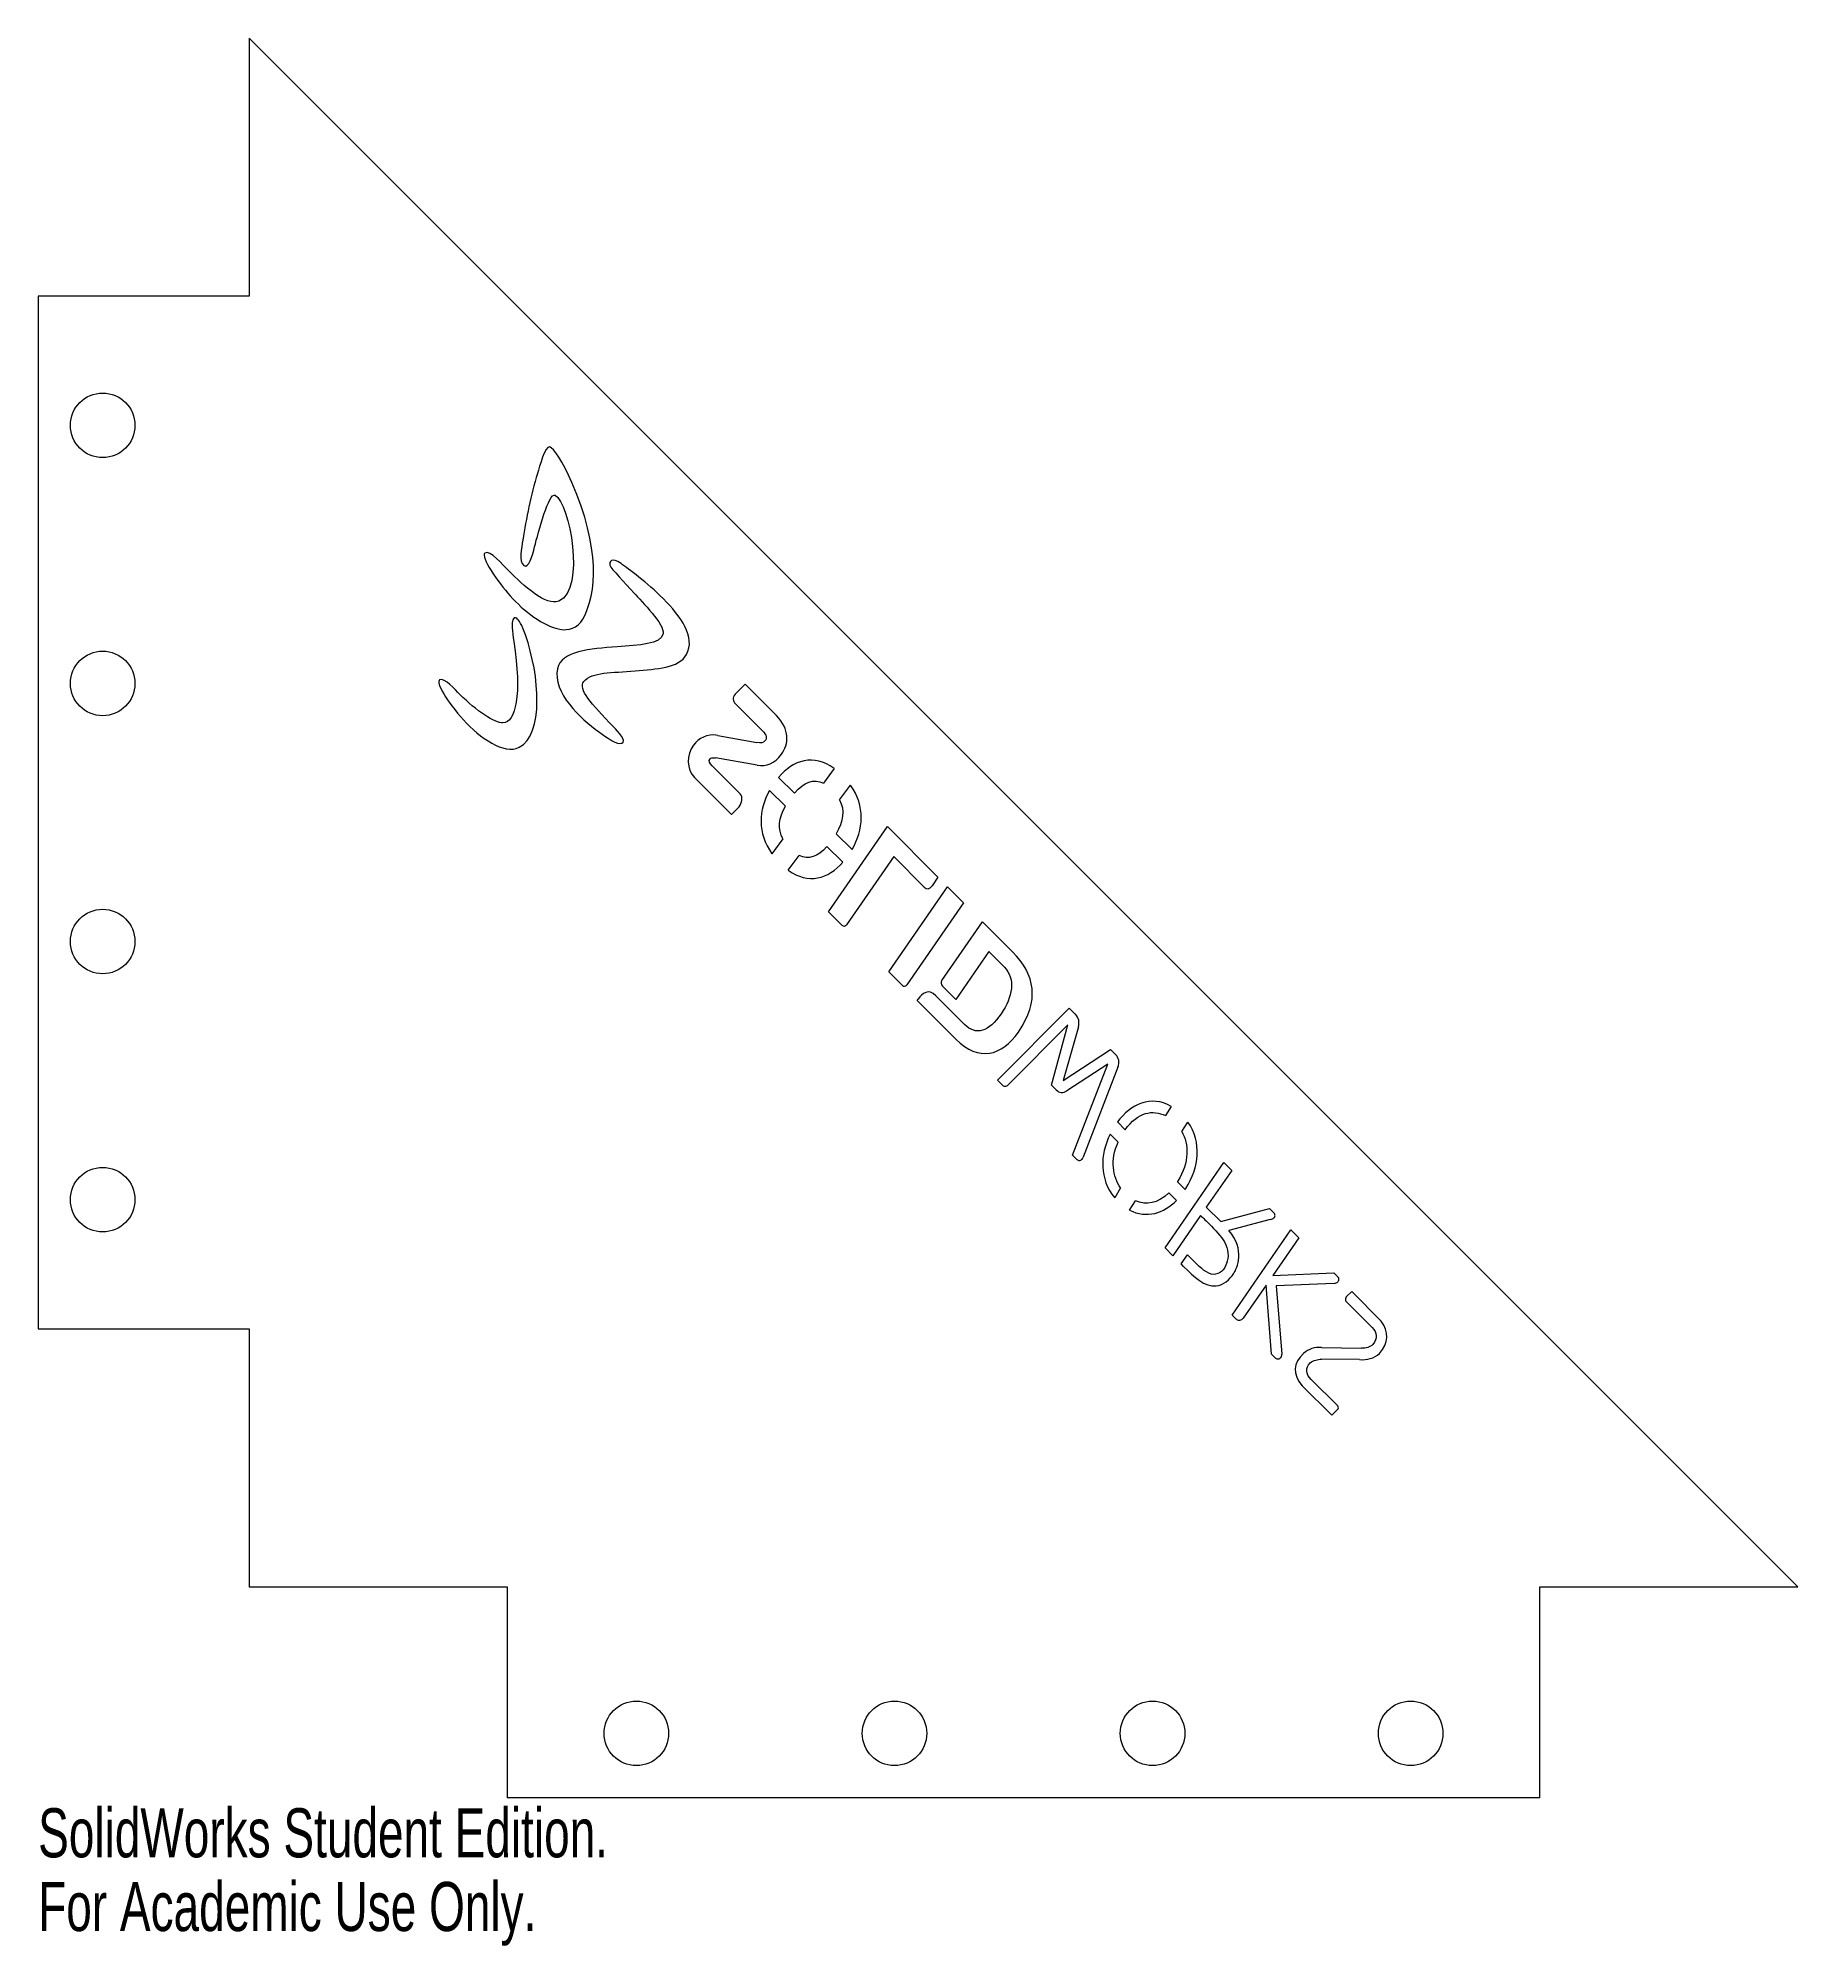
# Model space of a CAD drawing. Header units: inches. Extents: x -0.82 to 6, y -2.69 to 4.7.
import ezdxf

# ---------------------------------------------------------------- set-up
doc = ezdxf.new("R2010")
doc.units = ezdxf.units.IN
doc.header["$MEASUREMENT"] = 0
doc.styles.add('SLDTEXTSTYLE0', font='TXT', dxfattribs={"width": 0.7})

msp = doc.modelspace()

# ---------------------------------------------------------------- linework, layer by layer
at = {"color": 7, "linetype": 'Continuous', "lineweight": 15}
for p, q in [((0, 4.704), (0, 3.704)), ((6, -1.296), (0, 4.704)), ((-0.8178, 3.704), (-0.8178, -0.296)), ((0, 3.704), (-0.8178, 3.704)), ((1.8825, 2.1622), (1.9212, 2.2008)), ((1.9212, 2.2008), (2.0425, 2.0794)), ((1.9873, 2.0215), (1.8837, 2.1252)), ((1.8157, 2.0027), (1.967, 1.9757)), ((1.7935, 1.8841), (1.9016, 1.7759)), ((1.9685, 1.8875), (1.8067, 1.9151)), ((2.2665, 1.8746), (2.2246, 1.8171)), ((1.8679, 1.6965), (1.7249, 1.8396)), ((2.0155, 1.7891), (2.0774, 1.7286)), ((2.1127, 1.7791), (2.0506, 1.8398)), ((2.2876, 1.7528), (2.3297, 1.8104)), ((1.8976, 1.7262), (1.8679, 1.6965)), ((2.2445, 1.3197), (2.4723, 1.6491)), ((2.4723, 1.6491), (2.6684, 1.4529)), ((2.0673, 1.6016), (2.0254, 1.5441)), ((2.2379, 1.5716), (2.2999, 1.5109)), ((2.3359, 1.5607), (2.274, 1.6213)), ((2.0887, 1.4802), (2.1307, 1.5377)), ((2.4972, 1.5337), (2.3141, 1.2689)), ((2.6156, 1.4152), (2.4972, 1.5337)), ((2.4775, 1.0864), (2.7054, 1.4159)), ((2.6684, 1.4529), (2.6456, 1.42)), ((2.7054, 1.4159), (2.7673, 1.3539)), ((2.7673, 1.3539), (2.5472, 1.0356)), ((2.2965, 1.2676), (2.2445, 1.3197)), ((2.6829, 1.0531), (2.8404, 1.2807)), ((2.8404, 1.2807), (2.9579, 1.1632)), ((2.8653, 1.1652), (2.7371, 0.9799)), ((2.9256, 1.105), (2.8653, 1.1652)), ((2.5296, 1.0343), (2.4775, 1.0864)), ((2.5881, 0.9757), (2.5919, 0.981)), ((2.7381, 0.8256), (2.5881, 0.9757)), ((2.6607, 0.9938), (2.7718, 0.8826)), ((2.7371, 0.9799), (2.6859, 1.0312)), ((2.8985, 0.6675), (3.1772, 0.9461)), ((3.1772, 0.9461), (3.2005, 0.9228)), ((3.2005, 0.9228), (3.2004, 0.9228)), ((3.1722, 0.8812), (2.941, 0.6486)), ((3.1088, 0.6472), (3.1722, 0.8812)), ((3.2124, 0.8735), (3.1536, 0.6654)), ((3.1536, 0.6654), (3.3369, 0.7863)), ((3.3369, 0.7863), (3.3568, 0.7663)), ((2.9167, 0.6493), (2.8985, 0.6675)), ((3.3272, 0.729), (3.1676, 0.6259)), ((3.1901, 0.3757), (3.3272, 0.729)), ((3.3657, 0.7174), (3.2314, 0.3682)), ((3.127, 0.629), (3.1088, 0.6472)), ((3.5721, 0.5654), (3.5498, 0.5294)), ((3.3355, 0.4576), (3.3663, 0.4268)), ((3.3941, 0.475), (3.3639, 0.5051)), ((3.6127, 0.468), (3.6371, 0.5046)), ((3.2041, 0.3617), (3.1901, 0.3757)), ((3.5488, 0.0168), (3.7757, 0.3473)), ((3.8064, 0.3166), (3.7082, 0.1752)), ((3.7757, 0.3473), (3.8064, 0.3166)), ((3.3763, 0.2491), (3.3531, 0.2116)), ((3.563, 0.2306), (3.5929, 0.2007)), ((3.6267, 0.243), (3.5962, 0.2733)), ((3.4108, 0.1638), (3.4343, 0.1992)), ((3.7082, 0.1752), (3.7643, 0.1196)), ((3.7643, 0.1196), (3.9532, 0.1697)), ((3.9532, 0.1697), (3.9689, 0.154)), ((3.6858, 0.143), (3.5788, -0.0133)), ((3.9561, 0.1271), (3.7956, 0.085)), ((3.8088, -0.2434), (4.0358, 0.0869)), ((4.0358, 0.0869), (4.0664, 0.0562)), ((3.5788, -0.0133), (3.5488, 0.0168)), ((4.0664, 0.0562), (3.9657, -0.0897)), ((3.6102, -0.0447), (3.6348, -0.0093)), ((3.6203, -0.0548), (3.6102, -0.0447)), ((3.9397, -0.128), (3.8503, -0.2554)), ((3.9603, -0.3941), (3.9397, -0.128)), ((3.9657, -0.0897), (4.2027, -0.08)), ((4.2035, -0.1205), (3.9793, -0.1297)), ((3.9793, -0.1297), (4.0008, -0.395)), ((4.2027, -0.08), (4.2163, -0.0936)), ((4.3506, -0.291), (4.2477, -0.188)), ((4.2505, -0.173), (4.2715, -0.1523)), ((4.2715, -0.1523), (4.3853, -0.2664)), ((3.8226, -0.2573), (3.8088, -0.2434)), ((-0.8178, -0.296), (0, -0.296)), ((0, -0.296), (0, -1.296)), ((4.155, -0.3689), (4.31, -0.3718)), ((3.9739, -0.4077), (3.9603, -0.3941)), ((4.3019, -0.416), (4.1546, -0.4144)), ((4.1943, -0.6315), (4.0793, -0.5174)), ((4.1139, -0.4922), (4.2174, -0.5945)), ((4.2154, -0.6102), (4.1943, -0.6315)), ((0, -1.296), (1, -1.296)), ((1, -1.296), (1, -2.1138)), ((5, -1.296), (6, -1.296)), ((5, -2.1138), (5, -1.296)), ((5, -2.1138), (1, -2.1138))]:
    msp.add_line(p, q, dxfattribs=at)
for centre in [(-0.5678, 3.204), (-0.5678, 2.204), (-0.5678, 1.204), (-0.5678, 0.204), (1.5, -1.8638), (2.5, -1.8638), (3.5, -1.8638), (4.5, -1.8638)]:
    msp.add_circle(centre, 0.125, dxfattribs=at)
for points in [[(1.1631, 3.1209), (1.1462, 3.1245), (1.1249, 3.0436), (1.1169, 3.0176)], [(1.2504, 2.9824), (1.2155, 3.0632), (1.1788, 3.1175), (1.1631, 3.1209)], [(1.1169, 3.0176), (1.0909, 2.9335), (1.0736, 2.8437), (1.0599, 2.7593)], [(1.2926, 2.4532), (1.3482, 2.5527), (1.3602, 2.7284), (1.2504, 2.9824)], [(1.1057, 2.7332), (1.1201, 2.7897), (1.1606, 2.9464), (1.1857, 2.9331)], [(1.1857, 2.9331), (1.2411, 2.9037), (1.3043, 2.5691), (1.1994, 2.5229)], [(1.0599, 2.7593), (1.0549, 2.7282), (1.0436, 2.6768), (1.0644, 2.6611)], [(0.9132, 2.7091), (0.8943, 2.6966), (0.9638, 2.5955), (1.0108, 2.5432)], [(1.0066, 2.639), (0.9819, 2.6638), (0.9332, 2.723), (0.9132, 2.7091)], [(1.0644, 2.6611), (1.0829, 2.6471), (1.0971, 2.6994), (1.1057, 2.7332)], [(1.4406, 2.668), (1.4032, 2.694), (1.3937, 2.6752), (1.3976, 2.6622)], [(1.3976, 2.6622), (1.4019, 2.6476), (1.4558, 2.5934), (1.4913, 2.5539)], [(1.6047, 2.5315), (1.5407, 2.5956), (1.4707, 2.647), (1.4406, 2.668)], [(1.1994, 2.5229), (1.1507, 2.5015), (1.061, 2.5846), (1.0066, 2.639)], [(1.0108, 2.5432), (1.0636, 2.4846), (1.1399, 2.4256), (1.2039, 2.4137)], [(1.4913, 2.5539), (1.5206, 2.5214), (1.6103, 2.4317), (1.6035, 2.3969)], [(1.6942, 2.3163), (1.7308, 2.3833), (1.6715, 2.4646), (1.6047, 2.5315)], [(1.021, 2.4506), (1.0172, 2.4392), (1.0189, 2.4064), (1.0251, 2.3665)], [(1.037, 2.4562), (1.0299, 2.4616), (1.023, 2.4567), (1.021, 2.4506)], [(1.0704, 2.3921), (1.0569, 2.4311), (1.0445, 2.4504), (1.037, 2.4562)], [(1.2039, 2.4137), (1.2358, 2.4077), (1.2729, 2.4182), (1.2926, 2.4532)], [(1.0251, 2.3665), (1.0575, 2.1581), (1.032, 2.0544), (0.9832, 2.051)], [(1.0457, 1.9565), (1.1424, 2.0047), (1.1254, 2.2332), (1.0704, 2.3921)], [(1.6035, 2.3969), (1.5951, 2.3544), (1.5097, 2.3529), (1.4256, 2.3459)], [(1.4256, 2.3459), (1.3206, 2.3372), (1.2091, 2.3313), (1.1941, 2.2605)], [(1.4953, 2.2526), (1.5778, 2.2604), (1.6649, 2.2625), (1.6942, 2.3163)], [(0.7376, 2.2177), (0.7216, 2.2092), (0.7664, 2.1326), (0.8299, 2.0631)], [(0.8158, 2.1617), (0.7986, 2.1789), (0.7571, 2.2279), (0.7376, 2.2177)], [(1.1941, 2.2605), (1.1748, 2.1689), (1.2844, 2.0667), (1.3533, 2.0172)], [(1.2967, 2.2116), (1.3283, 2.2501), (1.4049, 2.2439), (1.4953, 2.2526)], [(0.9832, 2.051), (0.9518, 2.0489), (0.8792, 2.0983), (0.8158, 2.1617)], [(1.4111, 2.0363), (1.324, 2.1266), (1.272, 2.1816), (1.2967, 2.2116)], [(1.8825, 2.1622), (1.8721, 2.1477), (1.8726, 2.1362), (1.8837, 2.1252)], [(2.0625, 1.9299), (2.0906, 1.9685), (2.0956, 2.0262), (2.0425, 2.0794)], [(0.8299, 2.0631), (0.894, 1.9931), (0.9866, 1.9271), (1.0457, 1.9565)], [(1.3533, 2.0172), (1.3925, 1.989), (1.4242, 1.9658), (1.4434, 1.9724)], [(1.4434, 1.9724), (1.465, 1.9798), (1.4292, 2.0175), (1.4111, 2.0363)], [(1.8157, 2.0027), (1.7733, 2.0102), (1.74, 1.9908), (1.7211, 1.9649)], [(1.9873, 2.0215), (2.0057, 2.003), (2.0069, 1.9934), (1.9982, 1.9813)], [(1.7211, 1.9649), (1.6939, 1.9274), (1.6932, 1.8713), (1.7249, 1.8396)], [(1.9982, 1.9813), (1.9918, 1.9727), (1.9827, 1.9728), (1.967, 1.9757)], [(1.9685, 1.8875), (2.0032, 1.8817), (2.0361, 1.8936), (2.0625, 1.9299)], [(2.2665, 1.8746), (2.1858, 1.9328), (2.1084, 1.9074), (2.0506, 1.8398)], [(1.7935, 1.8841), (1.7827, 1.8949), (1.7793, 1.904), (1.7853, 1.9116)], [(1.7853, 1.9116), (1.7889, 1.9163), (1.7936, 1.9172), (1.8067, 1.9151)], [(1.8976, 1.7262), (1.9089, 1.7417), (1.9149, 1.7627), (1.9016, 1.7759)], [(2.0155, 1.7891), (1.9738, 1.7136), (1.9679, 1.6245), (2.0254, 1.5441)], [(2.1127, 1.7791), (2.15, 1.8229), (2.1865, 1.8366), (2.2246, 1.8171)], [(2.3359, 1.5607), (2.3803, 1.6372), (2.3879, 1.7284), (2.3297, 1.8104)], [(2.0673, 1.6016), (2.0471, 1.6402), (2.0513, 1.6819), (2.0774, 1.7286)], [(2.2876, 1.7528), (2.308, 1.713), (2.3026, 1.6699), (2.274, 1.6213)], [(2.2379, 1.5716), (2.2022, 1.5317), (2.1672, 1.5195), (2.1307, 1.5377)], [(2.0887, 1.4802), (2.1673, 1.4239), (2.2428, 1.4469), (2.2999, 1.5109)], [(2.6156, 1.4152), (2.6263, 1.4045), (2.6354, 1.4052), (2.6456, 1.42)], [(2.2965, 1.2676), (2.3021, 1.262), (2.3104, 1.2636), (2.3141, 1.2689)], [(2.9799, 0.8534), (3.0642, 0.9751), (3.0446, 1.0765), (2.9579, 1.1632)], [(2.5296, 1.0343), (2.5352, 1.0287), (2.5435, 1.0303), (2.5472, 1.0356)], [(2.6829, 1.0531), (2.6793, 1.0478), (2.679, 1.0381), (2.6859, 1.0312)], [(2.9256, 1.105), (2.9703, 1.0602), (2.958, 0.9889), (2.9132, 0.9242)], [(2.6607, 0.9938), (2.6308, 1.0237), (2.6073, 1.0033), (2.5919, 0.981)], [(2.9132, 0.9242), (2.8644, 0.8536), (2.8157, 0.8386), (2.7718, 0.8826)], [(3.201, 0.9223), (3.2008, 0.9225), (3.2005, 0.9226), (3.2004, 0.9228)], [(3.2137, 0.8989), (3.2123, 0.9077), (3.2079, 0.9156), (3.201, 0.9223)], [(3.2124, 0.8735), (3.2144, 0.8825), (3.215, 0.8911), (3.2137, 0.8989)], [(2.7381, 0.8256), (2.8265, 0.7371), (2.9152, 0.7599), (2.9799, 0.8534)], [(3.3657, 0.7174), (3.3728, 0.7355), (3.3696, 0.7536), (3.3568, 0.7663)], [(2.9167, 0.6493), (2.9197, 0.6463), (2.9232, 0.6439), (2.9281, 0.6434)], [(2.9281, 0.6434), (2.933, 0.6428), (2.938, 0.6454), (2.941, 0.6486)], [(3.127, 0.629), (3.1373, 0.6174), (3.1544, 0.616), (3.1676, 0.6259)], [(3.5721, 0.5654), (3.4932, 0.6101), (3.4143, 0.5735), (3.3639, 0.5051)], [(3.3941, 0.475), (3.4433, 0.5442), (3.5011, 0.5534), (3.5498, 0.5294)], [(3.3355, 0.4576), (3.2957, 0.3758), (3.2932, 0.284), (3.3531, 0.2116)], [(3.6127, 0.468), (3.6409, 0.4185), (3.644, 0.3509), (3.5969, 0.2744)], [(3.6291, 0.2469), (3.6797, 0.3289), (3.6918, 0.4259), (3.6371, 0.5046)], [(3.3763, 0.2491), (3.346, 0.2936), (3.3348, 0.3562), (3.3663, 0.4268)], [(3.2041, 0.3617), (3.2068, 0.359), (3.21, 0.3566), (3.2146, 0.3561)], [(3.2146, 0.3561), (3.2192, 0.3556), (3.2242, 0.358), (3.227, 0.361)], [(3.227, 0.361), (3.2295, 0.3635), (3.2301, 0.3655), (3.2314, 0.3682)], [(3.563, 0.2306), (3.5208, 0.188), (3.4745, 0.1817), (3.4343, 0.1992)], [(3.5969, 0.2744), (3.5967, 0.2741), (3.5964, 0.2737), (3.5962, 0.2733)], [(3.6267, 0.243), (3.6275, 0.2443), (3.6283, 0.2456), (3.6291, 0.2469)], [(3.4108, 0.1638), (3.477, 0.1293), (3.5437, 0.1514), (3.5929, 0.2007)], [(3.9742, 0.1442), (3.9736, 0.1483), (3.9715, 0.1514), (3.9689, 0.154)], [(3.6858, 0.143), (3.6969, 0.1322), (3.7095, 0.1199), (3.7184, 0.1111)], [(3.7184, 0.1111), (3.7432, 0.0863), (3.7663, 0.0616), (3.7787, 0.04)], [(3.8131, -0.0839), (3.8285, -0.0599), (3.8595, 0.0085), (3.7956, 0.085)], [(3.9561, 0.1271), (3.9628, 0.1284), (3.9675, 0.1304), (3.9702, 0.1331)], [(3.9702, 0.1331), (3.9728, 0.1357), (3.975, 0.1402), (3.9742, 0.1442)], [(3.7787, 0.04), (3.8105, -0.0155), (3.7826, -0.0867), (3.7356, -0.0855)], [(3.6203, -0.0548), (3.6626, -0.0971), (3.7004, -0.1336), (3.7469, -0.1305)], [(3.6806, -0.0545), (3.6711, -0.046), (3.6521, -0.027), (3.6348, -0.0093)], [(3.6977, -0.0686), (3.6936, -0.0658), (3.6874, -0.0606), (3.6806, -0.0545)], [(3.7356, -0.0855), (3.7245, -0.0853), (3.7134, -0.0794), (3.6977, -0.0686)], [(3.7469, -0.1305), (3.7734, -0.1288), (3.8005, -0.1036), (3.8131, -0.0839)], [(4.2035, -0.1205), (4.2096, -0.1199), (4.2143, -0.1179), (4.2176, -0.1145)], [(4.2217, -0.1034), (4.2211, -0.0994), (4.2189, -0.0964), (4.2163, -0.0936)], [(4.2176, -0.1145), (4.2204, -0.112), (4.2224, -0.1074), (4.2217, -0.1034)], [(4.2505, -0.173), (4.2469, -0.1775), (4.246, -0.1825), (4.2477, -0.188)], [(3.8226, -0.2573), (3.8257, -0.2603), (3.8299, -0.2625), (3.8343, -0.2631)], [(3.8343, -0.2631), (3.8385, -0.2638), (3.8455, -0.2626), (3.8503, -0.2554)], [(4.3506, -0.291), (4.3706, -0.3118), (4.3717, -0.3338), (4.3537, -0.3568)], [(4.3797, -0.3922), (4.4143, -0.3506), (4.4161, -0.3087), (4.3853, -0.2664)], [(4.155, -0.3689), (4.1285, -0.3667), (4.1051, -0.3745), (4.0848, -0.3922)], [(4.3537, -0.3568), (4.3412, -0.3674), (4.3266, -0.3723), (4.31, -0.3718)], [(3.9739, -0.4077), (3.9766, -0.4103), (3.9796, -0.4126), (3.9837, -0.4132)], [(3.9837, -0.4132), (3.9878, -0.4138), (3.9922, -0.4118), (3.9948, -0.4091)], [(3.9948, -0.4091), (3.9992, -0.4047), (4.0012, -0.4), (4.0008, -0.395)], [(4.0848, -0.3922), (4.0439, -0.4293), (4.0421, -0.471), (4.0793, -0.5174)], [(4.1139, -0.4922), (4.0927, -0.4705), (4.0917, -0.449), (4.1109, -0.428)], [(4.1109, -0.428), (4.1244, -0.4187), (4.1389, -0.4142), (4.1546, -0.4144)], [(4.3019, -0.416), (4.3314, -0.4182), (4.3573, -0.4103), (4.3797, -0.3922)], [(4.2154, -0.6102), (4.2206, -0.6058), (4.2213, -0.6005), (4.2174, -0.5945)]]:
    msp.add_open_spline(points, degree=3, dxfattribs=at)

# ---------------------------------------------------------------- texts
at = {"color": 7, "linetype": 'Continuous', "char_height": 0.1903, "attachment_point": 1, "style": 'SLDTEXTSTYLE0'}
for s, insert in [('SolidWorks Student Edition.', (-0.8178, -2.1539)), ('For Academic Use Only.', (-0.8178, -2.4394))]:
    msp.add_mtext(s, dxfattribs=dict(at, insert=insert))

doc.saveas('drawing.dxf')
